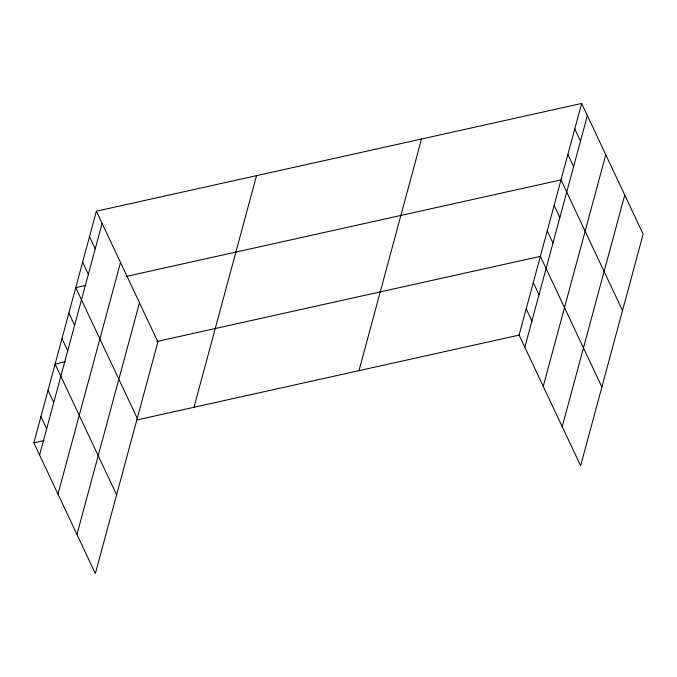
<?xml version="1.0" encoding="UTF-8"?>
<svg xmlns="http://www.w3.org/2000/svg" width="677" height="677" viewBox="0 0 677 677"><rect width="100%" height="100%" fill="white"/><g stroke="black" fill="none" stroke-linecap="round" stroke-linejoin="round"><path stroke-width="1.02" d="M96.379 211.199L157.885 341.91L95.355 573.546L33.85 442.843L96.379 211.199L581.645 103.454L643.15 234.157L580.621 465.801L519.115 335.09L581.645 103.454M39.579 455.012L102.109 223.368M57.985 494.125L120.514 262.481M76.95 534.432L139.479 302.788M193.986 407.283L256.515 175.639M358.979 370.649L421.509 139.005M524.836 347.259L587.365 115.623M543.242 386.381L605.78 154.737M562.215 426.679L624.744 195.044M86.013 285.364L75.748 287.64L137.253 418.352M126.049 276.47L561.005 179.896L622.518 310.599M65.373 361.806L55.108 364.082L116.613 494.794M156.734 341.521L540.373 256.338L601.878 387.041M33.85 442.843L44.115 440.558M136.5 420.045L519.115 335.09M574.765 128.935L580.494 141.104M567.885 154.415L573.614 166.576M554.133 205.376L559.854 217.537M547.253 230.857L552.974 243.018M533.29 282.588L539.01 294.757M526.198 308.839L531.927 321.008M89.499 236.679L95.229 248.848M82.628 262.16L88.349 274.329M68.868 313.121L74.588 325.29M61.988 338.602L67.717 350.771M48.025 390.333L53.745 402.502M40.933 416.592L46.662 428.753"/></g></svg>
